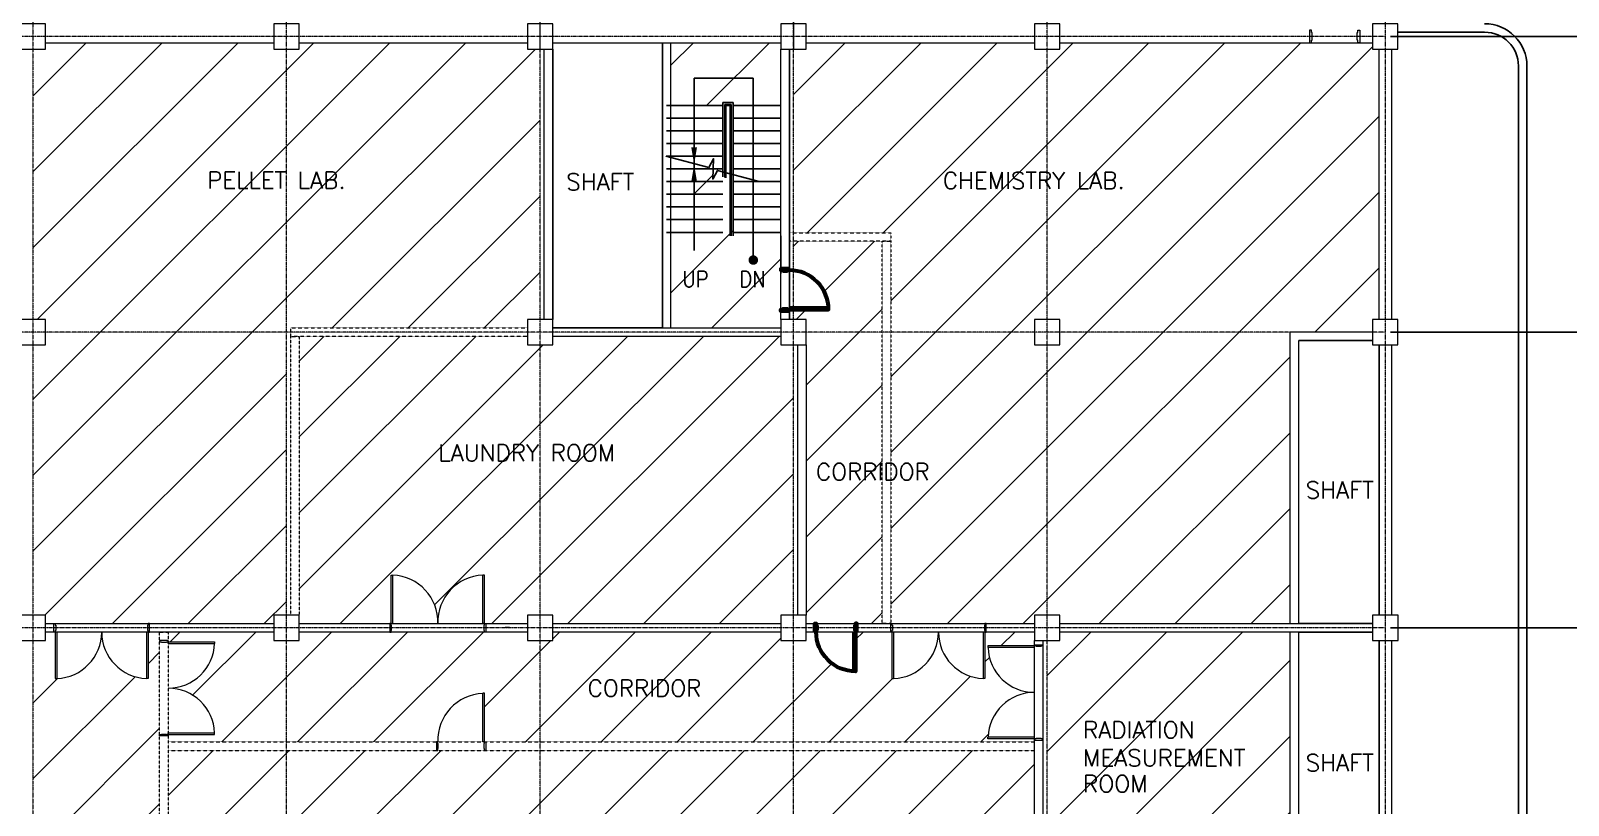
# Model space of a CAD drawing. Extents: x -59767 to 1106559, y -1290 to 1129522.
# Drawn here: x 662639 to 699016, y 284895 to 303230 of the extents above; entities that cross this region are included whole.
import ezdxf
from ezdxf.enums import TextEntityAlignment as Align

# ---------------------------------------------------------------- set-up
doc = ezdxf.new("R2010")
doc.units = 0
doc.linetypes.add('CENTER', pattern=[2, 1.25, -0.25, 0.25, -0.25])
doc.linetypes.add('HIDDEN', pattern=[0.375, 0.25, -0.125])
doc.layers.get('0').update_dxf_attribs({"linetype": 'CONTINUOUS', "lineweight": 9})
doc.layers.get('Defpoints').update_dxf_attribs({"linetype": 'CONTINUOUS', "lineweight": 9})
for name, color, linetype, lineweight in [('CENTER', 1, 'CENTER', 9), ('COLUMN', 2, 'CONTINUOUS', 9), ('DRY WALL', 254, 'HIDDEN', 9), ('TEXT', 3, 'CONTINUOUS', 9), ('WALL', 7, 'CONTINUOUS', 9), ('WALL_200', 3, 'CONTINUOUS', 9), ('WALL_300', 7, 'CONTINUOUS', 9), ('중간선', 5, 'CONTINUOUS', 9), ('중심선', 1, 'CENTER', 9), ('치수선', 6, 'CONTINUOUS', 9)]:
    doc.layers.add(name, color=color, linetype=linetype, lineweight=lineweight)
doc.layers.add('CY', color=4, linetype='CONTINUOUS')
doc.layers.add('HATCH', color=6, linetype='CONTINUOUS')
doc.styles.add('ROMANS', font='romans.shx', dxfattribs={"bigfont": 'whgtxt.shx'})
doc.styles.get("Standard").update_dxf_attribs({"font": 'romans.shx', "bigfont": 'whtgtxt.shx'})
doc.dimstyles.new('ISO-25', dxfattribs={"dimscale": 200, "dimtxt": 3, "dimasz": 2.5, "dimexe": 1.25, "dimexo": 0.625, "dimtad": 1, "dimdec": 0, "dimdsep": 46, "dimtxsty": 'Standard', "dimcen": 2.5, "dimadec": 0, "dimazin": 0, "dimtp": 0.1, "dimtm": 0.1, "dimtfac": 0.6, "dimtdec": 0, "dimtmove": 0, "dimatfit": 3, "dimfxl": 1, "dimtvp": 1, "dimtolj": 1, "dimarcsym": 0})

# ---------------------------------------------------------------- blocks, each defined once
blk = doc.blocks.new('column600')
at = {"layer": 'COLUMN', "linetype": 'Continuous'}
blk.add_lwpolyline([(-300, -300), (300, -300), (300, 300), (-300, 300)], close=True, dxfattribs=at)
blk = doc.blocks.new('*D450')
at = {"layer": 'Defpoints', "color": 0}
for p in [(694689, 289095), (708133, 289095), (694689, 282095)]:
    blk.add_point(p, dxfattribs=at)
at = {"layer": '치수선', "color": 0, "lineweight": -2}
for p, q in [((694814, 289095), (708383, 289095)), ((708133, 282595), (708133, 288595)), ((694814, 282095), (708383, 282095))]:
    blk.add_line(p, q, dxfattribs=at)
at = {"layer": '치수선', "color": 0}
for points in [[(708216, 288595), (708050, 288595), (708133, 289095)], [(708050, 282595), (708216, 282595), (708133, 282095)]]:
    blk.add_solid(points, dxfattribs=at)
at = {"layer": '치수선', "color": 0, "insert": (707708, 285595), "char_height": 600, "attachment_point": 5, "rotation": 90}
blk.add_mtext('\\A1;7000', dxfattribs=at)
blk = doc.blocks.new('*D451')
at = {"layer": 'Defpoints', "color": 0}
for p in [(694689, 303095), (694689, 296095), (708133, 296095)]:
    blk.add_point(p, dxfattribs=at)
at = {"layer": '치수선', "color": 0, "lineweight": -2}
for p, q in [((694814, 303095), (708383, 303095)), ((708133, 302595), (708133, 296595)), ((694814, 296095), (708383, 296095))]:
    blk.add_line(p, q, dxfattribs=at)
at = {"layer": '치수선', "color": 0}
for points in [[(708216, 302595), (708050, 302595), (708133, 303095)], [(708050, 296595), (708216, 296595), (708133, 296095)]]:
    blk.add_solid(points, dxfattribs=at)
at = {"layer": '치수선', "color": 0, "insert": (707708, 299595), "char_height": 600, "attachment_point": 5, "rotation": 90}
blk.add_mtext('\\A1;7000', dxfattribs=at)
blk = doc.blocks.new('*D455')
at = {"layer": 'Defpoints', "color": 0}
for p in [(694689, 296095), (708133, 296095), (694689, 289095)]:
    blk.add_point(p, dxfattribs=at)
at = {"layer": '치수선', "color": 0, "lineweight": -2}
for p, q in [((694814, 296095), (708383, 296095)), ((708133, 289595), (708133, 295595)), ((694814, 289095), (708383, 289095))]:
    blk.add_line(p, q, dxfattribs=at)
at = {"layer": '치수선', "color": 0}
for points in [[(708216, 295595), (708050, 295595), (708133, 296095)], [(708050, 289595), (708216, 289595), (708133, 289095)]]:
    blk.add_solid(points, dxfattribs=at)
at = {"layer": '치수선', "color": 0, "insert": (707708, 292595), "char_height": 600, "attachment_point": 5, "rotation": 90}
blk.add_mtext('\\A1;7000', dxfattribs=at)
blk = doc.blocks.new('*D522')
at = {"layer": 'Defpoints', "color": 0}
for p in [(694687, 303095), (694688, 240445), (712816, 240445)]:
    blk.add_point(p, dxfattribs=at)
at = {"layer": '치수선', "color": 0, "lineweight": -2}
for p, q in [((694812, 303095), (713066, 303095)), ((712816, 302595), (712816, 240945)), ((694813, 240445), (713066, 240445))]:
    blk.add_line(p, q, dxfattribs=at)
at = {"layer": '치수선', "color": 0}
for points in [[(712899, 302595), (712732, 302595), (712816, 303095)], [(712732, 240945), (712899, 240945), (712816, 240445)]]:
    blk.add_solid(points, dxfattribs=at)
at = {"layer": '치수선', "color": 0, "insert": (712391, 271770), "char_height": 600, "attachment_point": 5, "rotation": 90}
blk.add_mtext('\\A1;62650', dxfattribs=at)
blk = doc.blocks.new('ARR')
blk.add_solid([(3, -0.5), (3, 0.5), (0, 0)])
blk = doc.blocks.new('A$C2DE71201')
at = {"color": 7, "lineweight": 60}
blk.add_line((0, 75), (-929, 75), dxfattribs=at)
blk.add_lwpolyline([(0, 35), (-930, 35, -0.414214), (0, 965, -0.414214)], format="xyb", dxfattribs=at)
for points in [[(0, 1000), (200, 1000), (200, 965), (150, 965), (150, 950), (50, 950), (50, 965), (0, 965)], [(0, 0), (200, 0), (200, 35), (150, 35), (150, 50), (50, 50), (50, 35), (0, 35)]]:
    blk.add_lwpolyline(points, close=True, dxfattribs=at)
blk.add_lwpolyline([(0, 35), (0, 75)], dxfattribs=at)

msp = doc.modelspace()

# ---------------------------------------------------------------- hatches: boundary and pattern name
at = {"layer": '중간선'}
h = msp.add_hatch(dxfattribs=at)
h.set_pattern_fill('ANSI31', color=170, scale=400)
h.paths.add_polyline_path([(662688.6, 289394.9), (662688.6, 295794.9), (662988.6, 295794.9), (662988.6, 296094.9), (668688.6, 296094.9), (668688.6, 289394.9), (668388.6, 289394.9), (668388.6, 289194.9), (665416.6, 289194.9), (663216.6, 289194.9), (662988.6, 289194.9), (662988.6, 289394.9)])
h.paths.add_polyline_path([(662688.6, 302794.9), (662988.6, 302794.9), (662988.6, 302944.9), (668388.6, 302944.9), (668388.6, 302794.9), (668688.6, 302794.9), (668688.6, 296094.9), (662988.6, 296094.9), (662988.6, 296394.9), (662688.6, 296394.9)])
h.paths.add_polyline_path([(668688.6, 296094.9), (668688.6, 302794.9), (668988.6, 302794.9), (668988.6, 302944.9), (674388.6, 302944.9), (674388.6, 302794.9), (674688.6, 302794.9), (674688.6, 296394.9), (674388.6, 296394.9), (674388.6, 296194.9), (668788.6, 296194.9), (668788.6, 296094.9)])
h.paths.add_polyline_path([(674688.6, 289394.9), (674988.6, 289394.9), (674988.6, 289194.9), (680387.3, 289194.9), (680387.3, 289394.9), (680688.6, 289394.9), (680688.6, 295794.9), (680387.3, 295794.9), (680387.3, 295994.9), (674988.6, 295994.9), (674988.6, 295794.9), (674688.6, 295794.9)])
h.paths.add_polyline_path([(668988.6, 289394.9), (668988.6, 295994.9), (674388.6, 295994.9), (674388.6, 295794.9), (674688.6, 295794.9), (674688.6, 289394.9), (674388.6, 289394.9), (674388.6, 289194.9), (673404.3, 289194.9), (673398.6, 289194.9), (673376.3, 289194.9), (673376.3, 290344.9), (673336.3, 290344.9), (673336.3, 290344.1, 0.3926413), (672269.3, 289268.2, 0.3926413), (671202.3, 290344.1), (671202.3, 290344.9), (671162.3, 290344.9), (671162.3, 289194.9), (671134.3, 289194.9), (668988.6, 289194.9)])
h.paths.add_polyline_path([(666789.2, 299871.2), (666789.2, 299271.2), (670569.2, 299271.2), (670569.2, 299871.2)], flags=24)
h.paths.add_polyline_path([(672260.2, 293418.3), (672260.2, 292818.3), (677056.2, 292818.3), (677056.2, 293418.3)], flags=24)
h = msp.add_hatch(dxfattribs=at)
h.set_pattern_fill('ANSI31', color=170, scale=400)
h.paths.add_polyline_path([(677785.9, 296194.9), (677785.9, 298457.2), (678334.6, 298457.2), (678334.6, 298757.2), (678334.6, 299057.2), (678334.6, 299357.2), (678334.6, 299657.2), (678334.6, 299957.2), (678784.7, 299957.2), (678774.6, 299716.9), (678884.9, 299924.8), (679009.6, 299891.4), (679059.6, 299878), (679084.6, 299871.3), (679184.6, 299844.5), (679209.6, 299837.8), (679259.6, 299824.4), (679259.6, 299657.2), (679259.6, 299357.2), (679259.6, 299057.2), (679259.6, 298757.2), (679259.6, 298457.2), (679734.6, 298457.2), (679734.6, 297857.2, 0.4142136), (679678.3, 297800.9, 1), (679790.8, 297800.9, 0.4142136), (679734.6, 297857.2), (679734.6, 298457.2), (680385.9, 298457.2), (680385.9, 296394.8), (680387.3, 296394.8), (680387.3, 296194.9)])
h.paths.add_polyline_path([(679376.1, 297631.6), (679376.1, 297069.1), (680127.2, 297069.1), (680127.2, 297631.6)], flags=24)
h.paths.add_polyline_path([(678025.6, 297631.6), (678025.6, 297069.1), (678793.6, 297069.1), (678793.6, 297631.6)], flags=24)
h.paths.add_polyline_path([(677785.9, 301457.2), (678334.6, 301457.2), (678334.6, 302107.2), (679734.6, 302107.2), (679734.6, 301457.2), (680385.9, 301457.2), (680387.3, 301457.2), (680387.3, 302794.9), (680387.3, 302944.9), (677785.9, 302944.9)])
h.paths.add_polyline_path([(679009.6, 301457.2), (679009.6, 301532.2), (679259.6, 301532.2), (679259.6, 301457.2), (679734.6, 301457.2), (679734.6, 302107.2), (678334.6, 302107.2), (678334.6, 301457.2)])
h = msp.add_hatch(dxfattribs=at)
h.set_pattern_fill('ANSI31', color=170, scale=400)
h.paths.add_polyline_path([(686688.6, 302794.9), (686987.3, 302794.9), (686987.3, 302944.9), (692939.3, 302944.9), (694039.3, 302944.9), (694387.3, 302944.9), (694387.3, 302794.9), (694540.9, 302794.9), (694541.2, 296394.9), (694387.3, 296394.9), (694387.3, 296094.9), (686987.3, 296094.9), (686987.3, 296394.9), (686688.6, 296394.9)])
h.paths.add_polyline_path([(680688.6, 302794.9), (680987.3, 302794.9), (680987.3, 302944.9), (686387.3, 302944.9), (686387.3, 302794.9), (686688.6, 302794.9), (686688.6, 296394.9), (686387.3, 296394.9), (686387.3, 296094.9), (682987.3, 296094.9), (682987.3, 298248.8), (682987.3, 298448.8), (680688.6, 298448.8)])
h.paths.add_polyline_path([(686688.6, 295794.9), (686987.3, 295794.9), (686987.3, 296094.9), (692438.1, 296094.9), (692438.1, 289194.9), (686988.6, 289194.9), (686988.6, 289394.9), (686688.6, 289394.9)])
h.paths.add_polyline_path([(682987.3, 296094.9), (686387.3, 296094.9), (686387.3, 295794.9), (686688.6, 295794.9), (686688.6, 289394.9), (686388.6, 289394.9), (686388.6, 289194.9), (685215.3, 289194.9), (683015.3, 289194.9), (682987.3, 289194.9)])
h.paths.add_polyline_path([(680987.3, 295794.9), (680987.3, 289394.9), (680987.3, 289194.9), (681222.3, 289194.9), (682152.3, 289194.9), (682787.3, 289194.9), (682787.3, 296094.9), (680987.3, 296094.9)])
h.paths.add_polyline_path([(680688.6, 296394.9), (680688.6, 296629.9), (681517.3, 296629.9, 0.3825774), (680688.6, 297554.3), (680688.6, 298248.8), (682787.3, 298248.8), (682787.3, 296094.9), (680987.3, 296094.9), (680987.3, 296394.9)])
h.paths.add_polyline_path([(681174, 293090.2), (681174, 292490.2), (684254, 292490.2), (684254, 293090.2)], flags=24)
h.paths.add_polyline_path([(684175.4, 299864.9), (684175.4, 299264.9), (689119.4, 299264.9), (689119.4, 299864.9)], flags=24)
h = msp.add_hatch(dxfattribs=at)
h.set_pattern_fill('ANSI31', color=170, scale=400)
h.paths.add_polyline_path([(662688.6, 267394.9), (662688.6, 274794.9), (662988.6, 274794.9), (662988.6, 275094.9), (665688.6, 275094.9), (665688.6, 274429.1), (665688.6, 273322.1), (665688.6, 272666.9), (665688.6, 271559.9), (665688.6, 268729.9), (665688.6, 267622.9), (665688.6, 267194.9), (662988.6, 267194.9), (662988.6, 267394.9), (662688.6, 267394.9)])
h.paths.add_polyline_path([(674688.6, 286194.9), (680688.6, 286194.9), (680688.6, 282394.9), (680387.3, 282394.9), (680285.4, 282394.9), (680285.4, 283544.9), (680245.4, 283544.1, 0.4117691), (679178.4, 282394.9), (674987.3, 282394.9), (674688.6, 282394.9)])
h.paths.add_polyline_path([(668688.6, 282394.9), (668988.6, 282394.9), (674387.3, 282394.9), (674688.6, 282394.9), (674688.6, 286194.9), (673404.3, 286194.9), (668688.6, 286194.9)])
h.paths.add_polyline_path([(680688.6, 282394.9), (680987.3, 282394.9), (686387.3, 282394.9), (686387.3, 286194.9), (680688.6, 286194.9)])
h.paths.add_polyline_path([(662688.6, 281794.9), (662988.6, 281794.9), (662988.6, 282094.9), (665688.6, 282094.9), (665688.6, 275094.9), (662988.6, 275094.9), (662988.6, 275394.9), (662688.6, 275394.9)])
h.paths.add_polyline_path([(662688.6, 282394.9), (662688.6, 288794.9), (662988.6, 288794.9), (662988.6, 288994.9), (663216.6, 288994.9), (663216.6, 287894.9), (663256.6, 287894.9), (663256.6, 287895.6, 0.4036001), (664316.6, 288994.9, 0.0000001), (664316.6, 288994.9, 0.0000001), (664316.6, 288994.9, 0.4036001), (665376.6, 287895.6), (665376.6, 287894.9), (665416.6, 287894.9), (665416.6, 288994.9), (665688.6, 288994.9), (665688.6, 288794.9), (665688.6, 288794.9), (665688.6, 288766.9), (665688.6, 288766.9), (665688.6, 286566.9), (665688.6, 286566.9), (665688.6, 286538.9), (665688.6, 286538.9), (665688.6, 282094.9), (662988.6, 282094.9), (662988.6, 282394.9)])
h.paths.add_polyline_path([(668688.6, 269994.9), (674688.6, 269994.9), (674688.6, 267394.9), (674388.1, 267394.9), (674388.1, 267094.9), (668988.6, 267094.9), (668988.6, 267394.9), (668688.6, 267394.9)])
h.paths.add_polyline_path([(674688.6, 270194.9), (674688.6, 272894.9), (668688.6, 272894.9), (668688.6, 270194.9)])
h.paths.add_polyline_path([(668688.6, 278794.9), (668688.6, 281794.9), (668988.6, 281794.9), (668988.6, 282094.9), (673587.2, 282094.9), (673587.2, 278794.9)])
h.paths.add_polyline_path([(668688.6, 276794.9), (674688.6, 276794.9), (674688.6, 278594.9), (668688.6, 278594.9)])
h.paths.add_polyline_path([(665888.6, 282903.8), (665889.1, 282903.8), (665889.1, 282931.8), (667039.1, 282931.8), (667039.1, 282971.8), (667038.4, 282971.8, 0.4117691), (665889.1, 284038.8), (665889.1, 284066.8), (665888.6, 284066.8), (665888.6, 286194.9), (668688.6, 286194.9), (668688.6, 282394.9), (668388.6, 282394.9), (668388.6, 282394.9), (665888.6, 282394.9)])
h.paths.add_polyline_path([(665888.6, 282094.9), (668388.6, 282094.9), (668388.6, 281794.9), (668688.6, 281794.9), (668688.6, 278794.9), (665888.6, 278794.9), (665888.6, 279271.2), (665889.1, 279271.2), (665889.1, 279299.2), (667039.1, 279299.2), (667039.1, 279339.2), (667038.4, 279339.2, 0.4117691), (665889.1, 280406.2), (665889.1, 280434.2), (665888.6, 280434.2)])
h.paths.add_polyline_path([(665888.6, 267094.9), (665888.6, 267594.9), (665888.6, 267622.9), (667038.6, 267622.9), (667038.6, 267662.9), (667037.9, 267662.9, 0.4117691), (665888.6, 268729.9), (665888.6, 268757.9), (665888.6, 269994.9), (668688.6, 269994.9), (668688.6, 267394.9), (668388.6, 267394.9), (668388.6, 267094.9)])
h.paths.add_polyline_path([(665888.6, 271531.9), (665888.6, 271559.9), (667038.6, 271559.9), (667038.6, 271599.9), (667037.9, 271599.9, 0.4117691), (665888.6, 272666.9), (665888.6, 272694.9), (665888.6, 272894.9), (668688.6, 272894.9), (668688.6, 270194.9), (665888.6, 270194.9)])
h.paths.add_polyline_path([(665888.6, 277173), (665889.1, 277173), (665889.1, 277201), (667039.1, 277201), (667039.1, 277241), (667038.4, 277241, 0.4117691), (665889.1, 278308), (665889.1, 278336), (665888.6, 278336), (665888.6, 278594.9), (668688.6, 278594.9), (668688.6, 276794.9), (665888.6, 276794.9)])
h.paths.add_polyline_path([(668688.6, 266794.9), (668988.6, 266794.9), (668988.6, 267094.9), (674388.1, 267094.9), (674388.1, 266794.9), (674688.6, 266794.9), (674688.6, 266744.9), (674388.1, 266744.9), (674388.1, 266544.9), (668988.6, 266544.9), (668988.6, 266744.9), (668688.6, 266744.9)])
h.paths.add_polyline_path([(665888.6, 267094.9), (668388.6, 267094.9), (668388.6, 266794.9), (668688.6, 266794.9), (668688.6, 266744.9), (668388.6, 266744.9), (668388.6, 266544.9), (665888.6, 266544.9)])
h.paths.add_polyline_path([(662726.8, 279045.8), (662726.8, 278445.8), (665806.8, 278445.8), (665806.8, 279045.8)], flags=24)
h.paths.add_polyline_path([(666878.2, 278058.8), (666878.2, 277458.8), (673002.2, 277458.8), (673002.2, 278058.8)], flags=24)
h.paths.add_polyline_path([(666878.2, 281489.4), (666878.2, 280889.4), (673002.2, 280889.4), (673002.2, 281489.4)], flags=24)
h.paths.add_polyline_path([(666842.2, 277499.6), (666842.2, 276899.6), (669022.2, 276899.6), (669022.2, 277499.6)], flags=24)
h.paths.add_polyline_path([(666669, 269506.7), (666669, 268594.7), (672273, 268594.7), (672273, 269506.7)], flags=24)
h.paths.add_polyline_path([(673204.3, 284617.7), (673204.3, 283705.7), (679572.3, 283705.7), (679572.3, 284617.7)], flags=24)
h.paths.add_polyline_path([(666878.2, 280894.6), (666878.2, 280294.6), (668146.2, 280294.6), (668146.2, 280894.6)], flags=24)
h.paths.add_polyline_path([(666508.4, 272415.2), (666508.4, 271503.2), (672552.4, 271503.2), (672552.4, 272415.2)], flags=24)
h = msp.add_hatch(dxfattribs=at)
h.set_pattern_fill('ANSI31', color=170, scale=400)
h.paths.add_polyline_path([(668688.6, 286394.9), (668688.6, 288794.9), (668988.6, 288794.9), (668988.6, 288994.9), (671162.3, 288994.9), (673376.3, 288994.9), (674388.6, 288994.9), (674388.6, 288794.9), (674688.6, 288794.9), (674688.6, 286394.9), (673376.3, 286394.9), (673376.3, 287544.9), (673336.3, 287544.1, 0.4117691), (672269.3, 286394.9)])
h.paths.add_polyline_path([(680688.6, 286394.9), (680688.6, 288794.9), (680387.3, 288794.9), (680387.3, 288994.9), (674988.6, 288994.9), (674988.6, 288794.9), (674688.6, 288794.9), (674688.6, 286394.9)])
h.paths.add_polyline_path([(675771.5, 287965.7), (675771.5, 287365.7), (678851.5, 287365.7), (678851.5, 287965.7)], flags=24)
h.paths.add_polyline_path([(680688.6, 286394.9), (680688.6, 288794.9), (680987.3, 288794.9), (680987.3, 288994.9), (681222.3, 288994.9, 0.4142135), (682152.3, 288064.9), (682152.3, 288994.9), (683015.3, 288994.9), (683015.3, 287894.9), (683055.3, 287895.6, 0.4036001), (684115.3, 288994.9, 0.4036001), (685175.3, 287894.9), (685215.3, 287894.9), (685215.3, 288994.9), (686388.6, 288994.9), (686387.3, 288794.9), (686387.3, 288666.9), (685287.3, 288666.9), (685288, 288626.9, 0.4036001), (686387.3, 287566.9, 0.4036001), (685287.3, 286506.9), (685287.3, 286466.9), (686387.3, 286466.9), (686387.3, 286394.9)])
h.paths.add_polyline_path([(665888.6, 288994.9), (668388.6, 288994.9), (668388.6, 288794.9), (668688.6, 288794.9), (668688.6, 286394.9), (665888.6, 286394.9), (665888.6, 286538.9), (665888.6, 286566.9), (666988.6, 286566.9), (666988.6, 286606.9), (666987.9, 286606.9, 0.4036002), (665888.6, 287666.9, 0.4036002), (666987.9, 288726.9), (666988.6, 288726.9), (666988.6, 288766.9), (665888.6, 288766.9), (665888.6, 288794.9)])
h = msp.add_hatch(dxfattribs=at)
h.set_pattern_fill('ANSI31', color=170, scale=400)
h.paths.add_polyline_path([(686688.6, 282394.9), (686688.6, 288794.9), (686988.6, 288794.9), (686989.3, 288994.9), (692438.1, 288994.9), (692438.1, 282394.9), (686987.3, 282394.9)])
h.paths.add_polyline_path([(687513.5, 286979.1), (687513.5, 286379.1), (690497.5, 286379.1), (690497.5, 286979.1)], flags=24)
h.paths.add_polyline_path([(687513.5, 286316.4), (687513.5, 285716.4), (691877.5, 285716.4), (691877.5, 286316.4)], flags=24)
h.paths.add_polyline_path([(687513.5, 285703.4), (687513.5, 285103.4), (689257.5, 285103.4), (689257.5, 285703.4)], flags=24)

# ---------------------------------------------------------------- linework, layer by layer
at = {"layer": 'CENTER', "linetype": 'Continuous'}
for p, q in [((674687.3, 307170.2), (674687.3, 302776.8)), ((680687.3, 307170.2), (680687.3, 302776.8)), ((680688.6, 307220.2), (680688.6, 302826.8))]:
    msp.add_line(p, q, dxfattribs=at)
at = {"layer": 'CY'}
for p, q in [((697038.6, 303194.9), (694988.6, 303194.9)), ((697838.6, 302394.9), (697838.6, 275794.8)), ((698038.6, 302394.9), (698038.6, 275794.8))]:
    msp.add_line(p, q, dxfattribs=at)
for radius in [1000, 800]:
    msp.add_arc((697038.6, 302394.9), radius, 0, 90, dxfattribs=at)
at = {"layer": 'DRY WALL', "linetype": 'HIDDEN', "lineweight": 9, "ltscale": 0.5}
for p, q in [((665888.6, 286394.9), (686387.3, 286394.9)), ((665888.6, 286194.9), (686387.3, 286194.9))]:
    msp.add_line(p, q, dxfattribs=at)
for points in [[(680587.3, 298448.8), (682987.3, 298448.8), (682987.3, 298248.8), (680587.3, 298248.8)], [(682987.3, 298248.8), (682987.3, 289194.9), (682787.3, 289194.9), (682787.3, 298248.8)], [(668788.6, 296194.9), (674388.6, 296194.9), (674388.6, 295994.9), (668788.6, 295994.9)], [(668988.6, 295994.9), (668988.6, 289394.9), (668788.6, 289394.9), (668788.6, 295994.9)], [(665888.6, 288994.9), (665888.6, 266544.9), (665688.6, 266544.9), (665688.6, 288994.9)]]:
    msp.add_lwpolyline(points, close=True, dxfattribs=at)
at = {"layer": 'HATCH', "color": 7}
for p, q in [((678334.6, 300066.6), (678334.6, 302107.2)), ((679734.6, 302107.2), (678334.6, 302107.2)), ((679734.6, 302107.2), (679734.6, 297800.9)), ((677684.6, 301457.2), (679009.6, 301457.2)), ((679009.6, 299770.8), (679009.6, 301532.2)), ((679009.6, 301532.2), (679259.6, 301532.2)), ((679059.6, 299757.4), (679059.6, 301482.2)), ((679059.6, 301482.2), (679209.6, 301482.2)), ((679059.6, 301457.2), (679084.6, 301457.2)), ((679084.6, 299750.7), (679084.6, 301457.2)), ((679209.6, 301457.2), (679084.6, 301457.2)), ((679184.6, 298374.1), (679184.6, 301457.2)), ((679209.6, 298374.1), (679209.6, 301482.2)), ((679259.6, 298374.1), (679259.6, 301532.2)), ((680384.6, 301457.2), (679259.6, 301457.2)), ((679009.6, 301157.2), (677684.6, 301157.2)), ((679009.6, 300857.2), (677684.6, 300857.2)), ((679084.6, 301157.2), (679059.6, 301157.2)), ((679209.6, 301157.2), (679184.6, 301157.2)), ((680384.6, 301157.2), (679259.6, 301157.2)), ((680384.6, 300857.2), (679259.6, 300857.2)), ((679009.6, 300557.2), (677684.6, 300557.2)), ((680384.6, 300557.2), (679259.6, 300557.2)), ((679009.6, 300257.2), (677684.6, 300257.2)), ((680384.6, 300257.2), (679259.6, 300257.2)), ((679009.6, 299957.2), (677684.6, 299957.2)), ((678334.6, 300066.6), (678334.6, 298025.9)), ((680384.6, 299957.2), (679259.6, 299957.2)), ((679009.6, 299657.2), (677684.6, 299657.2)), ((680384.6, 299657.2), (679259.6, 299657.2)), ((679009.6, 299357.2), (677684.6, 299357.2)), ((679009.6, 299057.2), (677684.6, 299057.2)), ((680384.6, 299357.2), (679259.6, 299357.2)), ((680384.6, 299057.2), (679259.6, 299057.2)), ((677684.6, 298757.2), (679009.6, 298757.2)), ((680384.6, 298757.2), (679259.6, 298757.2)), ((677684.6, 298457.2), (679009.6, 298457.2)), ((680384.6, 298457.2), (679259.6, 298457.2)), ((680387.2, 298373.1, -0.3), (680387.2, 297483.1, -0.3)), ((680387.3, 296594.9), (680587.3, 296594.9)), ((682187.3, 289194.9), (682187.3, 288994.9))]:
    msp.add_line(p, q, dxfattribs=at)
msp.add_lwpolyline([(677668.1, 300261.9), (678684.4, 299989.6), (678794.8, 300197.4), (678784.7, 299957.2), (678774.6, 299716.9), (678884.9, 299924.8), (679840.8, 299668.6)], dxfattribs=at)
at = {"layer": 'HATCH', "color": 7, "const_width": 112.5}
msp.add_lwpolyline([(679790.8, 297800.9, -1), (679678.3, 297800.9, -1)], format="xyb", close=True, dxfattribs=at)
at = {"layer": 'WALL', "color": 0}
for p, q in [((692897.3, 303214.6), (692897.3, 302974.6)), ((694081.3, 303214.6), (694081.3, 302974.6)), ((671162.3, 289194.9), (671162.3, 290344.9)), ((671162.3, 290344.9), (671202.3, 290344.9)), ((671202.3, 289194.9), (671202.3, 290344.9)), ((673336.3, 289194.9), (673336.3, 290344.9)), ((673376.3, 290344.9), (673336.3, 290344.9)), ((673376.3, 289194.9), (673376.3, 290344.9)), ((663188.6, 289014.9), (663188.6, 289174.9)), ((663216.6, 288994.9), (663216.6, 287894.9)), ((663256.6, 288994.9), (663216.6, 288994.9)), ((663256.6, 288994.9), (663256.6, 287894.9)), ((665376.6, 288994.9), (665376.6, 287894.9)), ((665416.6, 288994.9), (665376.6, 288994.9)), ((665416.6, 288994.9), (665416.6, 287894.9)), ((665444.6, 289014.9), (665444.6, 289174.9)), ((671134.3, 289174.9), (671134.3, 289014.9)), ((671162.3, 289194.9), (671202.3, 289194.9)), ((673376.3, 289194.9), (673336.3, 289194.9)), ((673404.3, 289174.9), (673404.3, 289014.9)), ((682987.3, 289014.9), (682987.3, 289174.9)), ((683015.3, 288994.9), (683015.3, 287894.9)), ((683055.3, 288994.9), (683015.3, 288994.9)), ((683055.3, 288994.9), (683055.3, 287894.9)), ((685175.3, 288994.9), (685175.3, 287894.9)), ((685215.3, 288994.9), (685175.3, 288994.9)), ((685215.3, 288994.9), (685215.3, 287894.9)), ((685243.3, 289014.9), (685243.3, 289174.9)), ((665868.6, 288794.9), (665708.6, 288794.9)), ((665888.6, 288766.9), (666988.6, 288766.9)), ((665888.6, 288726.9), (665888.6, 288766.9)), ((665888.6, 288726.9), (666988.6, 288726.9)), ((666988.6, 288766.9), (666988.6, 288726.9)), ((686387.3, 288666.9), (685287.3, 288666.9)), ((685287.3, 288666.9), (685287.3, 288626.9)), ((686387.3, 288626.9), (685287.3, 288626.9)), ((686387.3, 288626.9), (686387.3, 288666.9)), ((686407.3, 288694.9), (686567.3, 288694.9)), ((663216.6, 287894.9), (663256.6, 287894.9)), ((665416.6, 287894.9), (665376.6, 287894.9)), ((683015.3, 287894.9), (683055.3, 287894.9)), ((685215.3, 287894.9), (685175.3, 287894.9)), ((673336.3, 286394.9), (673336.3, 287544.9)), ((673376.3, 287544.9), (673336.3, 287544.9)), ((673376.3, 286394.9), (673376.3, 287544.9)), ((665868.6, 286538.9), (665708.6, 286538.9)), ((665888.6, 286606.9), (666988.6, 286606.9)), ((665888.6, 286566.9), (665888.6, 286606.9)), ((665888.6, 286566.9), (666988.6, 286566.9)), ((666988.6, 286566.9), (666988.6, 286606.9)), ((672241.3, 286374.9), (672241.3, 286214.9)), ((673376.3, 286394.9), (673336.3, 286394.9)), ((673404.3, 286374.9), (673404.3, 286214.9)), ((686387.3, 286506.9), (685287.3, 286506.9)), ((685287.3, 286466.9), (685287.3, 286506.9)), ((686387.3, 286466.9), (685287.3, 286466.9)), ((686387.3, 286466.9), (686387.3, 286506.9)), ((686407.3, 286438.9), (686567.3, 286438.9))]:
    msp.add_line(p, q, dxfattribs=at)
for points in [[(692897.3, 303244.6), (692897.3, 302944.6), (692939.3, 302944.6), (692939.3, 303004.6), (692957.3, 303004.6), (692957.3, 303184.6), (692939.3, 303184.6), (692939.3, 303244.6)], [(694081.3, 303244.6), (694081.3, 302944.6), (694039.3, 302944.6), (694039.3, 303004.6), (694021.3, 303004.6), (694021.3, 303184.6), (694039.3, 303184.6), (694039.3, 303244.6)], [(663188.6, 288994.9), (663188.6, 289194.9), (663216.6, 289194.9), (663216.6, 289154.9), (663228.6, 289154.9), (663228.6, 289034.9), (663216.6, 289034.9), (663216.6, 288994.9)], [(665444.6, 288994.9), (665444.6, 289194.9), (665416.6, 289194.9), (665416.6, 289154.9), (665404.6, 289154.9), (665404.6, 289034.9), (665416.6, 289034.9), (665416.6, 288994.9)], [(671134.3, 289194.9), (671134.3, 288994.9), (671162.3, 288994.9), (671162.3, 289034.9), (671174.3, 289034.9), (671174.3, 289154.9), (671162.3, 289154.9), (671162.3, 289194.9)], [(673404.3, 289194.9), (673404.3, 288994.9), (673376.3, 288994.9), (673376.3, 289034.9), (673364.3, 289034.9), (673364.3, 289154.9), (673376.3, 289154.9), (673376.3, 289194.9)], [(682987.3, 288994.9), (682987.3, 289194.9), (683015.3, 289194.9), (683015.3, 289154.9), (683027.3, 289154.9), (683027.3, 289034.9), (683015.3, 289034.9), (683015.3, 288994.9)], [(685243.3, 288994.9), (685243.3, 289194.9), (685215.3, 289194.9), (685215.3, 289154.9), (685203.3, 289154.9), (685203.3, 289034.9), (685215.3, 289034.9), (685215.3, 288994.9)], [(665888.6, 288794.9), (665688.6, 288794.9), (665688.6, 288766.9), (665728.6, 288766.9), (665728.6, 288754.9), (665848.6, 288754.9), (665848.6, 288766.9), (665888.6, 288766.9)], [(686387.3, 288694.9), (686587.3, 288694.9), (686587.3, 288666.9), (686547.3, 288666.9), (686547.3, 288654.9), (686427.3, 288654.9), (686427.3, 288666.9), (686387.3, 288666.9)], [(665888.6, 286538.9), (665688.6, 286538.9), (665688.6, 286566.9), (665728.6, 286566.9), (665728.6, 286578.9), (665848.6, 286578.9), (665848.6, 286566.9), (665888.6, 286566.9)], [(672241.3, 286394.9), (672241.3, 286194.9), (672269.3, 286194.9), (672269.3, 286234.9), (672281.3, 286234.9), (672281.3, 286354.9), (672269.3, 286354.9), (672269.3, 286394.9)], [(673404.3, 286394.9), (673404.3, 286194.9), (673376.3, 286194.9), (673376.3, 286234.9), (673364.3, 286234.9), (673364.3, 286354.9), (673376.3, 286354.9), (673376.3, 286394.9)], [(686387.3, 286438.9), (686587.3, 286438.9), (686587.3, 286466.9), (686547.3, 286466.9), (686547.3, 286478.9), (686427.3, 286478.9), (686427.3, 286466.9), (686387.3, 286466.9)]]:
    msp.add_lwpolyline(points, close=True, dxfattribs=at)
for centre, radius, start, end in [((671156.3, 289231.5), 1113.6, 358.11334, 87.63474), ((673382.2, 289231.5), 1113.6, 92.36526, 181.88666), ((663216.6, 288994.9), 1100, 272.08394, 0), ((665416.6, 288994.9), 1100, 180, 267.91606), ((683015.3, 288994.9), 1100, 272.08394, 0), ((685215.3, 288994.9), 1100, 180, 267.91606), ((665888.6, 288766.9), 1100, 270, 357.91606), ((686387.3, 288666.9), 1100, 182.08394, 270), ((665888.6, 286566.9), 1100, 2.08394, 90), ((673382.2, 286431.5), 1113.6, 92.36526, 181.88666), ((686387.3, 286466.9), 1100, 90, 177.91606)]:
    msp.add_arc(centre, radius, start, end, dxfattribs=at)
at = {"layer": 'WALL_200', "ltscale": 0.5}
for p, q in [((677584.6, 296194.8, -1.1), (677584.6, 302944.9, -0.1)), ((677785.9, 296194.8), (677785.9, 302944.9)), ((694387.3, 296094.9), (692438.1, 296094.9, 0)), ((692438.1, 289194.9, -1), (692438.1, 296094.9, -1)), ((692638.1, 289194.9, -1), (692638.1, 295894.9, -1)), ((694387.3, 295894.9), (692638.1, 295894.9, 0)), ((692438.1, 282394.9), (692438.1, 288994.9)), ((692638.1, 282394.9), (692638.1, 288994.9))]:
    msp.add_line(p, q, dxfattribs=at)
for points in [[(674988.6, 302794.9), (674988.6, 296394.9), (674788.6, 296394.9), (674788.6, 302794.9)], [(674988.6, 302794.9), (674988.6, 296394.9), (674788.6, 296394.9), (674788.6, 302794.9)], [(680585.9, 302794.9), (680585.9, 296394.8), (680385.9, 296394.8), (680385.9, 302794.9)], [(680587.3, 302794.9), (680587.3, 296394.9), (680387.3, 296394.9), (680387.3, 302794.9)], [(674988.6, 296194.9), (680387.3, 296194.9), (680387.3, 295994.9), (674988.6, 295994.9)], [(680987.3, 295794.9), (680987.3, 289394.9), (680787.3, 289394.9), (680787.3, 295794.9)], [(662988.6, 289194.9), (668388.6, 289194.9), (668388.6, 288994.9), (662988.6, 288994.9)], [(668988.6, 289194.9), (674388.6, 289194.9), (674388.6, 288994.9), (668988.6, 288994.9)], [(674988.6, 289194.9), (680387.3, 289194.9), (680387.3, 288994.9), (674988.6, 288994.9)], [(680987.3, 289194.9), (686388.6, 289194.9), (686388.6, 288994.9), (680987.3, 288994.9)], [(686989.3, 289194.9), (694387.9, 289194.9), (694387.9, 288994.9), (686989.3, 288994.9)], [(686587.3, 288794.9), (686587.3, 282394.9), (686387.3, 282394.9), (686387.3, 288794.9)]]:
    msp.add_lwpolyline(points, close=True, dxfattribs=at)
at = {"layer": 'WALL_300', "linetype": 'Continuous', "lineweight": 9}
for p, q in [((662988.6, 302944.9), (668389.1, 302944.9)), ((668988.6, 302944.9), (674389.1, 302944.9)), ((674987.3, 302944.9), (680387.7, 302944.9)), ((680985.9, 302944.9), (686387.3, 302944.9)), ((686985.9, 302944.9), (694387.3, 302944.9)), ((694541.2, 296394.9), (694540.9, 302794.9)), ((694837.8, 302794.9), (694837.8, 296394.9)), ((694541, 289394.9), (694540.9, 295794.9)), ((694837.8, 295794.9), (694837.8, 289394.9)), ((694541, 282394.9), (694540.9, 288794.9)), ((694837.8, 288794.9), (694837.8, 282394.9))]:
    msp.add_line(p, q, dxfattribs=at)
at = {"layer": '중간선'}
for p, q in [((670572.6, 289101.8), (670672.6, 289101.8)), ((673966, 289101.8), (673866, 289101.8))]:
    msp.add_line(p, q, dxfattribs=at)
at = {"layer": '중간선', "color": 2, "elevation": -0.1}
msp.add_lwpolyline([(677585.9, 296194.8), (674988.6, 296194.8), (674988.6, 302944.9), (677585.9, 302944.9)], close=True, dxfattribs=at)
at = {"layer": '중간선', "color": 2}
for points in [[(692638.1, 295894.9), (694387.3, 295894.9), (694387.3, 295794.9), (694540.9, 295794.9), (694541, 289394.9), (694388.6, 289394.9), (694388.6, 289194.9), (692638.1, 289194.9), (692638.1, 295894.9)], [(692638.1, 288994.9), (694388.6, 288994.9), (694388.6, 288794.9), (694540.9, 288794.9), (694541, 282394.9), (692638.1, 282394.9), (692638.1, 288994.9)]]:
    msp.add_lwpolyline(points, dxfattribs=at)
at = {"layer": '중심선'}
for p, q in [((662688.6, 303942.2), (662688.6, 240444.9)), ((668688.6, 266744.9), (668688.6, 303942.2)), ((674688.6, 240444.9), (674688.6, 303942.2)), ((680688.6, 240444.9), (680688.6, 303942.2)), ((686688.6, 240444.9), (686688.6, 303942.2)), ((694688.6, 240444.9), (694688.6, 303942.2)), ((694688.6, 303094.9), (602038.6, 303094.9)), ((694688.6, 296094.9), (602038.6, 296094.9)), ((694688.6, 289094.9), (602038.6, 289094.9))]:
    msp.add_line(p, q, dxfattribs=at)

# ---------------------------------------------------------------- block references
at = {"layer": 'COLUMN', "linetype": 'Continuous'}
for p in [(662688.6, 303094.9), (668688.6, 303094.9), (674688.6, 303094.9), (680687.3, 303094.9), (686687.3, 303094.9), (694687.3, 303094.9), (662688.6, 296094.9), (674688.6, 296094.9), (680687.3, 296094.9), (686687.3, 296094.9), (694687.3, 296094.9), (662688.6, 289094.9), (668688.6, 289094.9), (674688.6, 289094.9), (680687.3, 289094.9), (686688.6, 289094.9), (694688.6, 289094.9)]:
    msp.add_blockref('column600', p, dxfattribs=at)
at = {"layer": 'HATCH', "color": 7, "yscale": 133.3333333333333, "zscale": 133.3333333333333, "rotation": 89.99999999999999}
for xscale in [133.3333333333333, -133.3333333333333]:
    msp.add_blockref('ARR', (678334.6, 300066.6), dxfattribs=dict(at, xscale=xscale))
at = {"layer": 'HATCH', "color": 7, "xscale": -1}
msp.add_blockref('A$C2DE71201', (680587.3, 296594.9), dxfattribs=at)
at = {"layer": 'HATCH', "color": 7, "rotation": 89.99999999999997}
msp.add_blockref('A$C2DE71201', (682187.3, 288994.9), dxfattribs=at)

# ---------------------------------------------------------------- texts
at = {"layer": 'HATCH', "color": 7, "style": 'ROMANS', "width": 0.9}
for s, p in [('UP', (678055.2, 297162.8)), ('DN', (679405.7, 297162.8))]:
    msp.add_text(s, height=375, dxfattribs=at).set_placement(p)
at = {"layer": 'TEXT', "lineweight": 9}
for s, p in [('PELLET LAB.', (666813.2, 299371.2)), ('CHEMISTRY LAB.', (684219.4, 299364.9)), ('LAUNDRY ROOM', (672284.2, 292918.3))]:
    msp.add_text(s, height=400, dxfattribs=at).set_placement(p, align=Align.BOTTOM_LEFT)
for s, p in [('SHAFT', (675309.4, 299452.7)), ('SHAFT', (675309.4, 299452.7)), ('CORRIDOR', (681218, 292590.2)), ('SHAFT', (692804.3, 292157.6)), ('SHAFT', (692804.3, 292157.6)), ('CORRIDOR', (675815.5, 287465.7)), ('RADIATION', (687537.5, 286479.1)), ('MEASUREMENT', (687537.5, 285816.4)), ('SHAFT', (692804.3, 285700.6)), ('SHAFT', (692804.3, 285700.6)), ('ROOM', (687537.5, 285203.4))]:
    msp.add_text(s, height=400, dxfattribs=at).set_placement(p)

# ---------------------------------------------------------------- dimensions: what is measured, and where the dimension line sits
at = {"layer": '치수선'}
dim = msp.add_linear_dim(base=(712815.6, 240444.9), p1=(694687.3, 303094.9), p2=(694688.1, 240444.9), angle=90, dimstyle='ISO-25', dxfattribs=at)
dim.commit()
dim.dimension.update_dxf_attribs({"geometry": '*D522', "text_midpoint": (712815.6, 271769.9), "dimtype": 160})
for base, p1, p2, picture, middle in [((708132.8, 296094.9), (694688.6, 303094.9), (694688.6, 296094.9), '*D451', (707707.8, 299594.9)), ((708132.8, 296094.9), (694688.6, 289094.9), (694688.6, 296094.9), '*D455', (707707.8, 292594.9)), ((708132.8, 289094.9), (694688.6, 282094.9), (694688.6, 289094.9), '*D450', (707707.8, 285594.9))]:
    dim = msp.add_linear_dim(base=base, p1=p1, p2=p2, angle=90, dimstyle='ISO-25', dxfattribs=at)
    dim.commit()
    dim.dimension.update_dxf_attribs({"geometry": picture, "text_midpoint": middle})

doc.saveas('drawing.dxf')
